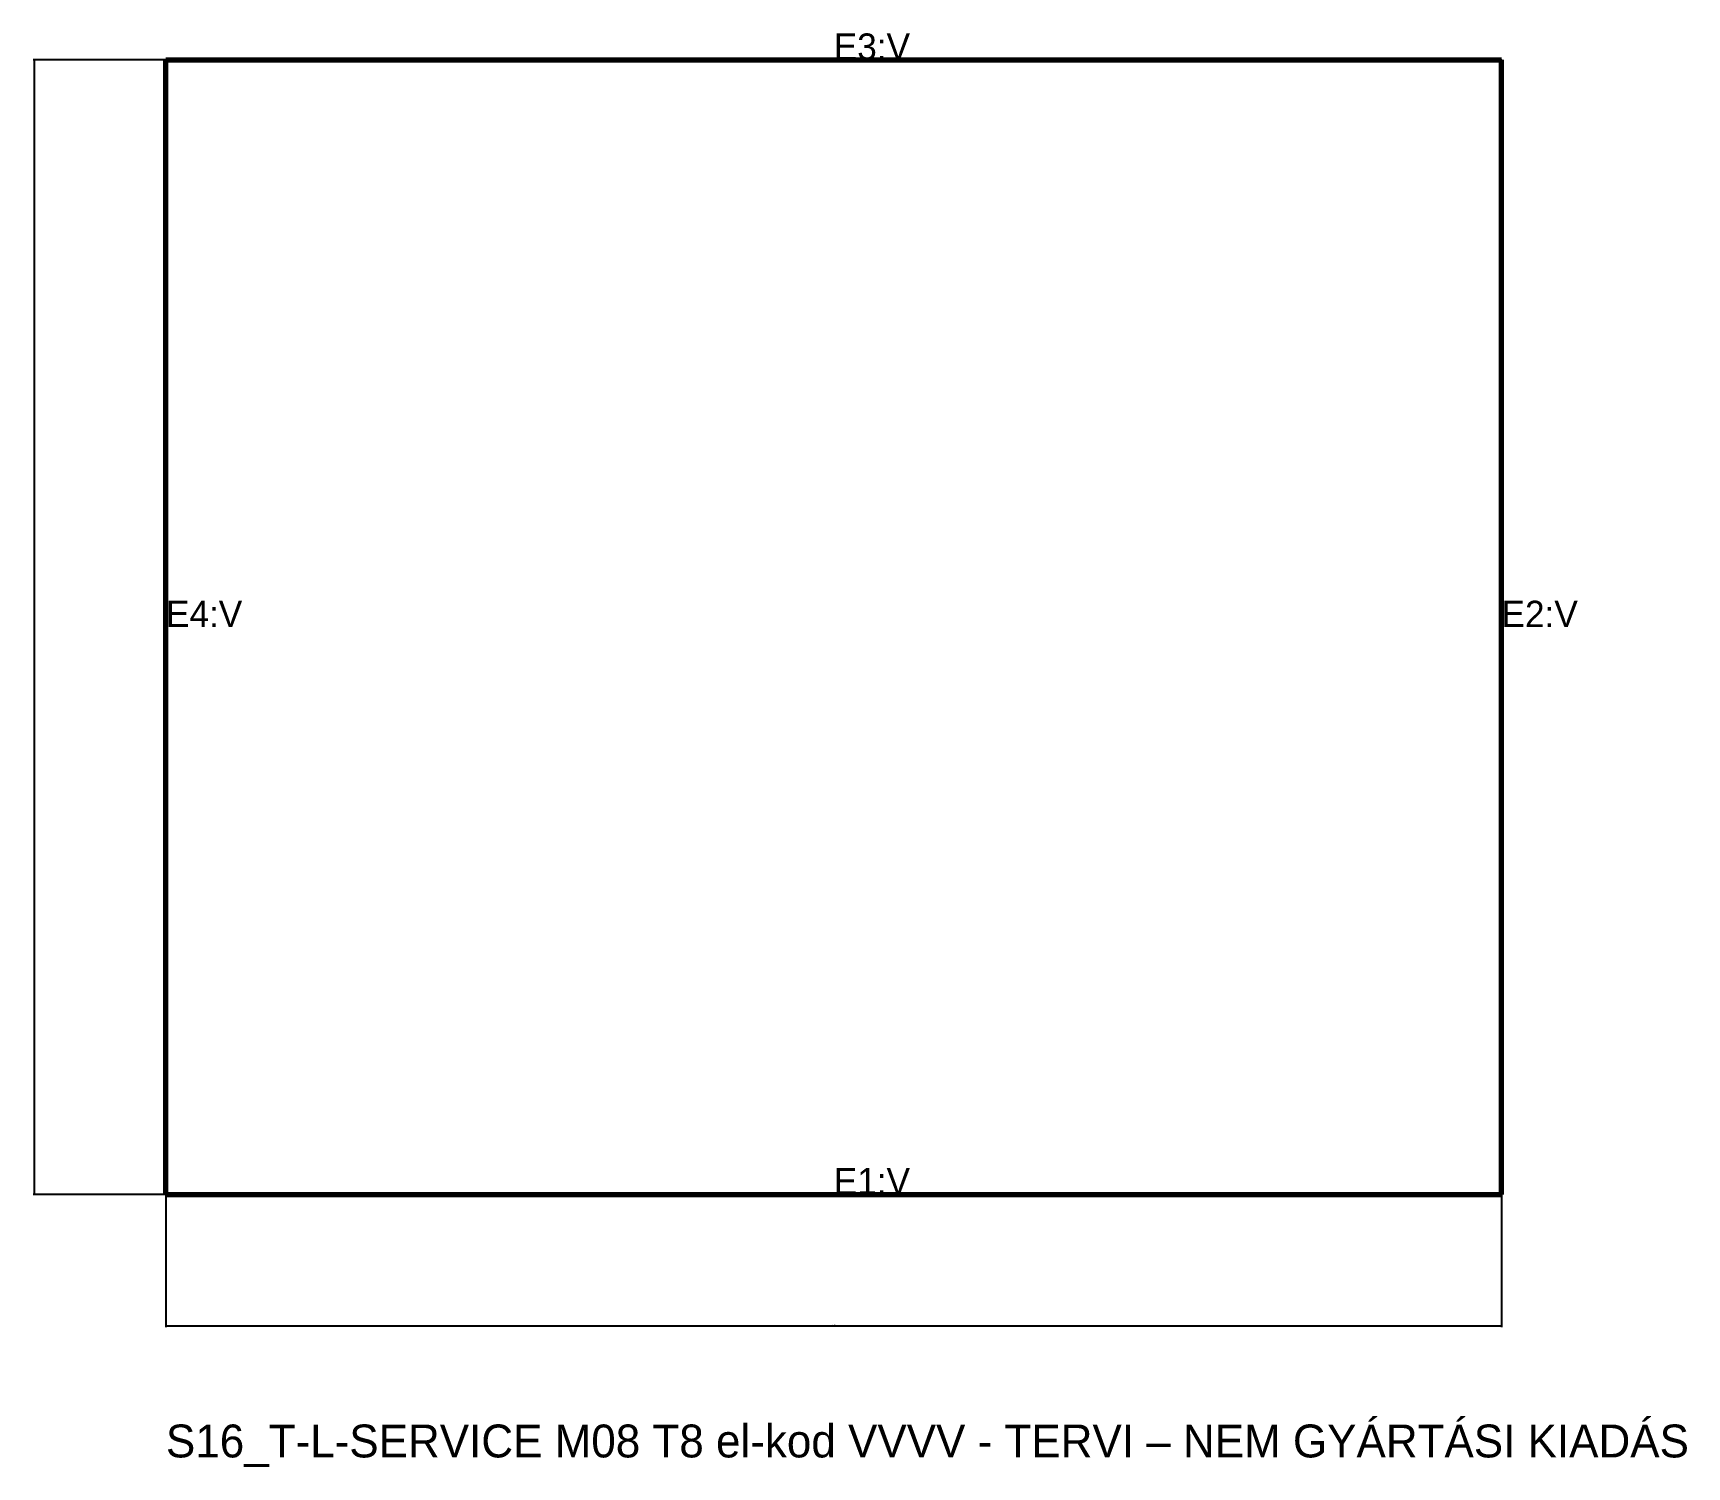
# Model space of a CAD drawing. Header units: millimetres. Extents: x -40 to 462, y -83 to 353.
import ezdxf

# ---------------------------------------------------------------- set-up
doc = ezdxf.new("R2010")
doc.units = ezdxf.units.MM
for name, color, linetype in [('ELZARAS', 1, 'Continuous'), ('KONTUR', 7, 'Continuous'), ('MERET', 8, 'Continuous'), ('SZOVEG', 7, 'Continuous')]:
    doc.layers.add(name, color=color, linetype=linetype)
doc.styles.add('OpenSansCondensed-Light', font='OpenSansCondensed-Light.ttf')
doc.dimstyles.new('EZDXF', dxfattribs={"dimtxt": 0.25, "dimasz": 0.175, "dimexe": 0.375, "dimexo": 0.125, "dimgap": 0.1, "dimtad": 1, "dimlfac": 100, "dimzin": 12, "dimdsep": 46, "dimtxsty": 'OpenSansCondensed-Light', "dimblk": 'ARCHTICK', "dimcen": 2.5, "dimazin": 3, "dimtfac": 0.5, "dimtmove": 2, "dimatfit": 3})

# ---------------------------------------------------------------- blocks, each defined once
blk = doc.blocks.new('_ARCHTICK')
at = {"color": 0, "linetype": 'BYBLOCK', "const_width": 0.15}
blk.add_lwpolyline([(-0.5, -0.5), (0.5, 0.5)], dxfattribs=at)

msp = doc.modelspace()

# ---------------------------------------------------------------- linework, layer by layer
at = {"layer": 'ELZARAS', "lineweight": 70}
for p, q in [((0, 345), (406, 345)), ((0, 0), (0, 345)), ((406, 0), (406, 345)), ((0, 0), (406, 0))]:
    msp.add_line(p, q, dxfattribs=at)
at = {"layer": 'KONTUR'}
msp.add_lwpolyline([(0, 0), (406, 0), (406, 345), (0, 345)], close=True, dxfattribs=at)

# ---------------------------------------------------------------- texts
at = {"layer": 'SZOVEG'}
for s, height, p in [('E3:V', 8, (203, 345)), ('E4:V', 8, (0, 172.5)), ('E2:V', 8, (406, 172.5)), ('E1:V', 8, (203, 0)), ('S16_T-L-SERVICE M08 T8 el-kod VVVV - TERVI – NEM GYÁRTÁSI KIADÁS', 10, (0, -80))]:
    msp.add_text(s, height=height, dxfattribs=at).set_placement(p)

# ---------------------------------------------------------------- dimensions: what is measured, and where the dimension line sits
at = {"layer": 'MERET'}
msp.add_linear_dim(base=(-40, 0), p1=(0, 0), p2=(0, 345), angle=90, dimstyle='EZDXF', dxfattribs=at).render()
msp.add_linear_dim(base=(0, -40), p1=(0, 0), p2=(406, 0), dimstyle='EZDXF', dxfattribs=at).render()

doc.saveas('drawing.dxf')
